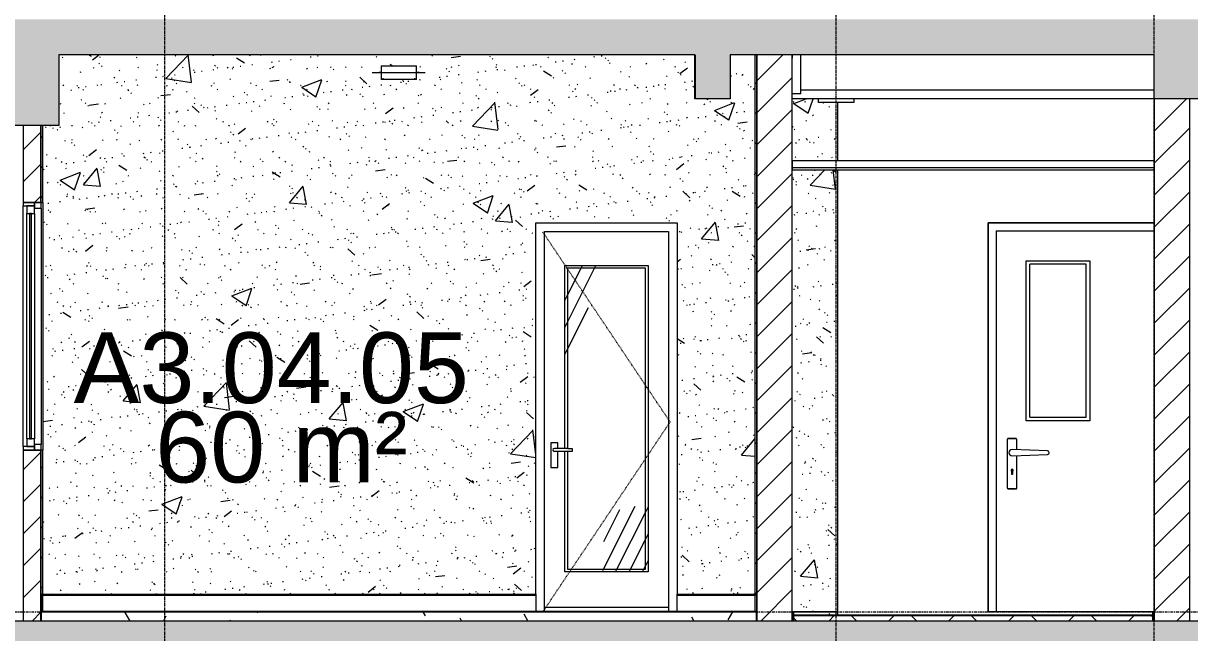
# Model space of a CAD drawing. Header units: millimetres. Extents: x 25061 to 259291, y -8723 to 35400.
# Drawn here: x 158410 to 165010, y 12282 to 15728 of the extents above; entities that cross this region are included whole.
import ezdxf

# ---------------------------------------------------------------- set-up
doc = ezdxf.new("R2010")
doc.units = ezdxf.units.MM
for name, pattern in [('Centre', [31.75, 6.35, -4.7625, 15.875, -4.7625]), ('Dash', [6.35, 3.175, -3.175]), ('Grid Line', [22.225, 12.7, -3.175, 3.175, -3.175])]:
    doc.linetypes.add(name, pattern=pattern)
for name, color, linetype, lineweight in [('0-2', 50, 'Continuous', 5), ('A-AREA-IDEN', 2, 'Continuous', 9), ('A-CLNG', 13, 'Continuous', 9), ('A-CLNG-3', 13, 'Continuous', 18), ('A-DETL-GENF-2', 7, 'Continuous', 9), ('A-DETL-GENF-HDLN-1', 7, 'Dash', 9), ('A-DETL-GENF-HDLN-2', 1, 'Continuous', 9), ('A-DETL-THIN', 151, 'Continuous', 9), ('A-DOOR', 31, 'Continuous', 9), ('A-DOOR-1', 7, 'Continuous', 9), ('A-DOOR-FRAM', 31, 'Continuous', 9), ('A-FLOR-1', 10, 'Continuous', 25), ('A-FLOR-2', 7, 'Continuous', 9), ('A-FLOR-3', 192, 'Continuous', 25), ('A-FLOR-HRAL-1', 253, 'Continuous', 9), ('A-FLOR-LEVL-2', 51, 'Centre', 9), ('A-FLOR-PATT-3', 8, 'Continuous', 9), ('A-FLOR-PATT-4', 67, 'Continuous', 9), ('A-GLAZ', 151, 'Continuous', 9), ('A-GLAZ-3', 7, 'Continuous', 9), ('A-WALL', 113, 'Continuous', 9), ('A-WALL-1', 113, 'Continuous', 18), ('A-WALL-2', 250, 'Continuous', 18), ('A-WALL-3', 7, 'Continuous', 9), ('A-WALL-PATT-1', 7, 'Continuous', 9), ('A-WALL-PATT-2', 9, 'Continuous', 9), ('A-WALL-PATT-4', 111, 'Continuous', 9), ('E-LITE-EQPM', 33, 'Continuous', 9), ('E-LITE-EQPM-1', 7, 'Continuous', 9), ('I-WALL', 2, 'Continuous', 9), ('I-WALL-1', 250, 'Continuous', 18), ('I-WALL-2', 7, 'Continuous', 9), ('I-WALL-3', 2, 'Continuous', 18), ('S-BEAM-1', 12, 'Continuous', 5), ('S-BEAM-2', 10, 'Continuous', 25), ('S-BEAM-3', 7, 'Continuous', 9), ('S-GRID-1', 1, 'Grid Line', 9)]:
    doc.layers.add(name, color=color, linetype=linetype, lineweight=lineweight)
doc.styles.add('Arial', font='arial.ttf', dxfattribs={"height": 400})
pattern_1 = [(45, (-80880.3, 14125), (-84.8528, 84.8528), [])]
pattern_2 = [(63.435, (-80677.1, 14226.6), (-817.87, 2453.59), [1016, -609.6, 1016, -609.6, -1292.49]), (63.435, (-80677.1, 14226.6), (-817.87, 2453.59), [-3251.2, 406.4, -886.09]), (63.435, (-80727.9, 14277.4), (-817.87, 2453.59), [812.8, -1016, 609.6, -609.6, -1495.69]), (63.435, (-80727.9, 14277.4), (-817.87, 2453.59), [-3048, 711.2, -784.49]), (63.435, (-80727.9, 14429.8), (-817.87, 2453.59), [609.6, -1219.2, 406.4, -609.6, -1698.89]), (63.435, (-80727.9, 14429.8), (-817.87, 2453.59), [-2844.8, 914.4, -784.49]), (63.435, (-80575.5, 14277.4), (-817.87, 2453.59), [609.6, -1219.2, 508, -2206.89]), (63.435, (-80423.1, 14429.8), (-817.87, 2453.59), [304.8, -1524, 203.2, -2511.69]), (63.435, (-80677.1, 14683.8), (-817.87, 2453.59), [203.2, -1524, 203.2, -812.8, -1800.49]), (63.435, (-80677.1, 14683.8), (-817.87, 2453.59), [-2743.2, 508, -1292.49]), (63.435, (-79762.7, 14531.4), (-817.87, 2453.59), [1016, -1524, 1219.2, -804.81]), (63.435, (-79762.7, 14379), (-817.87, 2453.59), [1422.4, -1016, 1524, -601.61]), (63.435, (-79661.1, 14429.8), (-817.87, 2453.59), [1625.6, -812.8, 1219.2, -886.09]), (63.435, (-79508.7, 14582.2), (-817.87, 2453.59), [1016, -1422.4, 812.8, -1292.49]), (63.435, (-79661.1, 14887), (-817.87, 2453.59), [508, -2032, 609.6, -1394.09]), (63.435, (-79356.3, 14734.6), (-817.87, 2453.59), [406.4, -2032, 406.4, -1698.89])]
pattern_3 = [(50, (200382.5, 14125), (1165.978, -102.01), [121.92, -1341.12]), (355, (200382.5, 14125), (-225.554, 1222.763), [97.536, -1072.896]), (100.451, (200479.6, 14116.5), (940.433, 1120.746), [103.616, -1139.776]), (46.184, (200382.5, 14450.1), (1734.906, -269.074), [182.88, -2011.68]), (96.636, (200527, 14427.7), (1519.38, 1583.536), [155.424, -1709.665]), (351.184, (200382.5, 14450.1), (1519.39, 1583.52), [146.304, -1609.344]), (21, (200545, 14368.8), (970.332, -654.498), [121.92, -1341.12]), (326, (200545, 14368.8), (395.533, 1178.804), [97.536, -1072.896]), (71.451, (200625.9, 14314.3), (1365.87, 524.296), [103.616, -1139.776]), (37.5, (200382.47, 14125), (19.767, 541.1527), [53.645, -1006.246, 53.645, -1035.507, -1076.96]), (37.5, (200382.47, 14125), (19.767, 541.1527), [-2149.043, 53.645, -1023.315]), (7.5, (200382.5, 14125), (427.646, 641.156), [53.645, -567.334, 53.645, -981.862, -410.464]), (7.5, (200382.5, 14125), (427.646, 641.156), [-1656.486, 53.645, -356.819]), (327.5, (200019.96, 14125), (867.782, -36.665), [53.645, -352.755, 53.645, -1214.323, -1682.496]), (327.5, (200019.96, 14125), (867.782, -36.665), [-1674.368, 53.645, -1628.85]), (317.5, (199857.4, 14125), (948.028, 162.731), [53.645, -474.675, 53.645, -788.416, -1194.816]), (317.5, (199857.4, 14125), (948.028, 162.731), [-1370.38, 53.645, -1141.17])]
pattern_4 = [(37.5, (200382.47, 14125), (-5.1206, 156.61216), [5.364, -118.181, 5.364, -132.812, -132.08]), (37.5, (200382.47, 14125), (-5.1206, 156.61216), [-261.722, 5.364, -126.716]), (7.5, (200382.47, 14125), (143.847, 229.3842), [5.364, -61.285, 5.364, -105.989, -42.672]), (7.5, (200382.47, 14125), (143.847, 229.3842), [-178.003, 5.364, -37.308]), (327.5, (200282.5, 14125), (253.1176, 0.4601), [5.364, -35.276, 5.364, -140.94, -191.008]), (327.5, (200282.5, 14125), (253.1176, 0.4601), [-186.944, 5.364, -185.644]), (317.5, (200282.5, 14125), (244.3381, 71.3376), [5.364, -14.956, 5.364, -90.546, -109.728]), (317.5, (200282.5, 14125), (244.3381, 71.3376), [-116.23, 5.364, -104.364])]
pattern_5 = [(45, (200382.47, 14125), (-84.8528, 84.8528), [])]
pattern_6 = [(45, (200382.47, 14125), (-90.50967, 90.50967), [])]

# ---------------------------------------------------------------- blocks, each defined once
blk = doc.blocks.new('NCV_TKTC_KET CAU_rvt-2-TKCS_MẶT CẮT 2')
at = {"layer": 'S-BEAM-1'}
blk.add_hatch(color=256, dxfattribs=at).paths.add_polyline_path([(-119052.6, 15300), (-119052.5, 15300), (-119052.6, 15419.6)])
at = {"layer": 'A-FLOR-2'}
blk.add_line((-118502.4, 15550), (-118502.4, 15530), dxfattribs=at)
at = {"layer": 'S-BEAM-2'}
blk.add_line((-119052.6, 15550), (-119052.6, 15300), dxfattribs=at)
at = {"layer": 'S-BEAM-3'}
for p, q in [((-118452.4, 15330), (-118452.4, 15550)), ((-118452.4, 15330), (-118502.6, 15330)), ((-116452.6, 15350), (-118452.4, 15350)), ((-116452.6, 15300), (-118502.6, 15300)), ((-118352.6, 15280), (-118352.6, 15300)), ((-118152.6, 15280), (-118352.6, 15280)), ((-118152.6, 15300), (-118152.6, 15280))]:
    blk.add_line(p, q, dxfattribs=at)
blk = doc.blocks.new('Railing - Railing-968419-TKCS_MẶT CẮT 2')
at = {"layer": 'A-FLOR-HRAL-1'}
for p, q in [((-122742.564287, 12495), (-119952.564287, 12495)), ((-119952.564287, 12495), (-119952.564287, 12400))]:
    blk.add_line(p, q, dxfattribs=at)
blk = doc.blocks.new('Railing - Railing-968420-TKCS_MẶT CẮT 2')
at = {"layer": 'A-FLOR-HRAL-1'}
for p, q in [((-122742.564287, 12495), (-122752.564287, 12495)), ((-122752.564287, 12495), (-122752.564287, 12400)), ((-122742.564287, 12400), (-122742.564287, 12495)), ((-119152.564287, 12400), (-119152.564287, 12495)), ((-119152.564287, 12495), (-118712.564287, 12495)), ((-118702.564287, 12495), (-118712.564287, 12495)), ((-118712.564287, 12495), (-118712.564287, 12400)), ((-118702.564287, 12400), (-118702.564287, 12495)), ((-122752.564287, 12400), (-122742.564287, 12400)), ((-118712.564287, 12400), (-118702.564287, 12400))]:
    blk.add_line(p, q, dxfattribs=at)
blk = doc.blocks.new('DOOR_CW_01 CANH MO-PANEL KINH - DIG_02-800x2200-CỬA NHÔM KÍNH-V257-TKCS_MẶT CẮT 2')
at = {"layer": 'A-DETL-GENF-HDLN-2'}
h = blk.add_hatch(dxfattribs=at)
h.set_pattern_fill('FP_51', color=256, style=0, pattern_type=2)
h.set_pattern_definition(pattern_2)
h.paths.add_polyline_path([(-119772.6, 12626), (-119317.6, 12626), (-119317.6, 14358), (-119787.6, 14358), (-119787.6, 13324.5), (-119772.6, 13324.5), (-119772.6, 14343), (-119332.6, 14343), (-119332.6, 12641), (-119772.6, 12641), (-119772.6, 13307.5), (-119787.6, 13307.5), (-119787.6, 12626)])
h = blk.add_hatch(dxfattribs=at)
h.set_pattern_fill('FP_51', color=256, style=0, pattern_type=2)
h.set_pattern_definition(pattern_2)
h.paths.add_polyline_path([(-119648, 12641), (-119332.6, 12641), (-119332.6, 14343), (-119772.6, 14343), (-119772.6, 13324.5), (-119746.8, 13324.5), (-119746.8, 13307.5), (-119772.6, 13307.5), (-119772.6, 12641)])
at = {"layer": 'A-DETL-GENF-HDLN-1'}
for p, q in [((-119192.6, 13473.5), (-119912.6, 14547)), ((-119912.6, 12400), (-119192.6, 13473.5))]:
    blk.add_line(p, q, dxfattribs=at)
at = {"layer": 'A-DOOR-1'}
for p, q in [((-119902.6, 12400), (-119902.6, 14550)), ((-119902.6, 14550), (-119202.6, 14550)), ((-119202.6, 14550), (-119202.6, 12400)), ((-119787.6, 13324.5), (-119787.6, 14358)), ((-119787.6, 14358), (-119317.6, 14358)), ((-119332.6, 14343), (-119772.6, 14343)), ((-119772.6, 14343), (-119772.6, 13324.5)), ((-119332.6, 12641), (-119332.6, 14343)), ((-119317.6, 14358), (-119317.6, 12626)), ((-119827.8, 13356), (-119867.3, 13356)), ((-119867.3, 13356), (-119867.3, 13216)), ((-119827.8, 13324.5), (-119827.8, 13356)), ((-119772.6, 13324.5), (-119847.6, 13324.5)), ((-119772.6, 13307.5), (-119847.6, 13307.5)), ((-119827.8, 13216), (-119827.8, 13307.5)), ((-119787.6, 12626), (-119787.6, 13307.5)), ((-119772.6, 13324.5), (-119746.8, 13324.5)), ((-119772.6, 13307.5), (-119772.6, 12641)), ((-119746.8, 13307.5), (-119772.6, 13307.5)), ((-119746.8, 13324.5), (-119746.8, 13307.5)), ((-119867.3, 13216), (-119827.8, 13216)), ((-119317.6, 12626), (-119787.6, 12626)), ((-119772.6, 12641), (-119332.6, 12641)), ((-119952.6, 12500), (-119952.6, 12495)), ((-119152.6, 12495), (-119152.6, 12500)), ((-119902.6, 12426), (-119202.6, 12426))]:
    blk.add_line(p, q, dxfattribs=at)
for start, end in [(90, 180), (180, 270)]:
    blk.add_arc((-119847.6, 13316), 8.5, start, end, dxfattribs=at)
blk = doc.blocks.new('M_Fixed - 900 x 1400-V258-TKCS_MẶT CẮT 2')
at = {"layer": 'A-GLAZ'}
blk.add_hatch(color=256, dxfattribs=at).paths.add_polyline_path([(-122817.564287, 13378), (-122805.564287, 13378), (-122805.564287, 14652), (-122817.564287, 14652), (-122817.564287, 14185.768876)])
at = {"layer": 'A-GLAZ-3'}
for p, q in [((-122852.564287, 14715), (-122852.564287, 14696)), ((-122789.564287, 14715), (-122852.564287, 14715)), ((-122852.564287, 14696), (-122789.564287, 14696)), ((-122852.564287, 13334), (-122852.564287, 14696)), ((-122833.564287, 14696), (-122833.564287, 14652)), ((-122789.564287, 14696), (-122833.564287, 14696)), ((-122789.564287, 14696), (-122789.564287, 14715)), ((-122789.564287, 14715), (-122789.564287, 14683)), ((-122752.564287, 14715), (-122789.564287, 14715)), ((-122789.564287, 14652), (-122789.564287, 14696)), ((-122789.564287, 14683), (-122752.564287, 14683)), ((-122752.564287, 14683), (-122752.564287, 14715)), ((-122752.564287, 14683), (-122752.564287, 13347)), ((-122833.564287, 14652), (-122789.564287, 14652)), ((-122833.564287, 13378), (-122833.564287, 14652)), ((-122817.564287, 14652), (-122817.564287, 13378)), ((-122805.564287, 14652), (-122817.564287, 14652)), ((-122805.564287, 13378), (-122805.564287, 14652)), ((-122789.564287, 14652), (-122789.564287, 13378)), ((-122852.564287, 13334), (-122852.564287, 13315)), ((-122789.564287, 13334), (-122852.564287, 13334)), ((-122833.564287, 13378), (-122833.564287, 13334)), ((-122789.564287, 13378), (-122833.564287, 13378)), ((-122833.564287, 13334), (-122789.564287, 13334)), ((-122817.564287, 13378), (-122805.564287, 13378)), ((-122789.564287, 13334), (-122789.564287, 13378)), ((-122789.564287, 13347), (-122789.564287, 13315)), ((-122752.564287, 13347), (-122789.564287, 13347)), ((-122789.564287, 13315), (-122789.564287, 13334)), ((-122752.564287, 13315), (-122752.564287, 13347)), ((-122852.564287, 13315), (-122789.564287, 13315)), ((-122789.564287, 13315), (-122752.564287, 13315))]:
    blk.add_line(p, q, dxfattribs=at)
blk = doc.blocks.new('LIC_08-ĐÈN LED TRÒN GẮN NỔI - LIC_08 - ĐÈN LED TRÒN GẮN NỔI_ P_18W_ ÁNH SÁNG TRẮNG 6000K-511864-TKCS_MẶT CẮT 2')
at = {"layer": 'E-LITE-EQPM-1'}
for p, q in [((-47003, 8650), (-46953, 8650)), ((-46955.9, 8650), (-46964.6, 8650)), ((-46964.6, 8650), (-46738, 8650)), ((-46953, 8687), (-46953, 8610)), ((-46953, 8687), (-46853, 8687)), ((-46853, 8687), (-46753, 8687)), ((-46753, 8610), (-46753, 8687)), ((-46753, 8650), (-46703, 8650)), ((-46738, 8650), (-46751.2, 8650)), ((-46853, 8610), (-46953, 8610)), ((-46943, 8618), (-46943, 8615)), ((-46753, 8610), (-46853, 8610)), ((-46763, 8615), (-46763, 8618))]:
    blk.add_line(p, q, dxfattribs=at)
blk = doc.blocks.new('NCV_TKTC_TANG 3 - 4_rvt-3-TKCS_MẶT CẮT 2')
at = {"layer": 'A-FLOR-PATT-4'}
h = blk.add_hatch(dxfattribs=at)
h.set_pattern_fill('FP_36', color=256, style=0, pattern_type=2)
h.set_pattern_definition([(0, (-80880.3, 14125), (650.24, 162.56), [53.645, -434.035, 53.645, -3034.995]), (0, (-80880.3, 14125), (650.24, 162.56), [-541.325, -434.035, 53.645, -921.715, -1625.6]), (0, (-80880.3, 14125), (650.24, 162.56), [-1950.72, 53.645, -434.035, 53.645, -1084.275]), (0, (-80880.3, 14125), (650.24, 162.56), [-2492.045, -271.475, 53.645, -759.155]), (120, (-80636.46, 14206.28), (-465.9011, 481.84436), [53.645, -434.035, 53.645, -3034.995]), (120, (-80636.46, 14206.28), (-465.9011, 481.84436), [-541.325, -434.035, 53.645, -921.715, -1625.6]), (120, (-80636.46, 14206.28), (-465.9011, 481.84436), [-1950.72, 53.645, -434.035, 53.645, -1084.275]), (120, (-80636.46, 14206.28), (-465.9011, 481.84436), [-2492.045, -271.475, 53.645, -759.155]), (240, (-80555.18, 14531.4), (-184.3389, -644.40436), [53.645, -434.035, 53.645, -3034.995]), (240, (-80555.18, 14531.4), (-184.3389, -644.40436), [-541.325, -434.035, 53.645, -921.715, -1625.6]), (240, (-80555.18, 14531.4), (-184.3389, -644.40436), [-1950.72, 53.645, -434.035, 53.645, -1084.275]), (240, (-80555.18, 14531.4), (-184.3389, -644.40436), [-2492.045, -271.475, 53.645, -759.155])])
h.paths.add_polyline_path([(-122033.6, 12350), (-118702.6, 12350), (-118702.6, 12400), (-122752.6, 12400), (-122752.6, 12350)])
at = {"layer": 'A-WALL-PATT-1'}
h = blk.add_hatch(dxfattribs=at)
h.set_pattern_fill('FP_39', color=256, style=0, pattern_type=2)
h.set_pattern_definition(pattern_1)
h.paths.add_polyline_path([(-118702.6, 12500), (-118702.6, 15550), (-118712.6, 15550), (-118712.6, 12500)])
h = blk.add_hatch(dxfattribs=at)
h.set_pattern_fill('FP_39', color=256, style=0, pattern_type=2)
h.set_pattern_definition(pattern_1)
h.paths.add_polyline_path([(-122742.6, 12500), (-122742.6, 13315), (-122752.6, 13315), (-122752.6, 12500)])
h.paths.add_polyline_path([(-122752.6, 14715), (-122742.6, 14715), (-122742.6, 15150), (-122752.6, 15150)])
at = {"layer": 'A-WALL-PATT-2'}
h = blk.add_hatch(dxfattribs=at)
h.set_pattern_fill('FP_37', color=256, style=0, pattern_type=2)
h.set_pattern_definition([(50, (-80880.3, 14125), (1165.978, -102.01), [121.92, -1341.12]), (355, (-80880.3, 14125), (-225.554, 1222.763), [97.536, -1072.896]), (100.451, (-80783.1, 14116.5), (940.433, 1120.746), [103.616, -1139.776]), (46.184, (-80880.3, 14450.1), (1734.906, -269.074), [182.88, -2011.68]), (96.636, (-80735.7, 14427.7), (1519.38, 1583.536), [155.424, -1709.665]), (351.184, (-80880.3, 14450.1), (1519.39, 1583.52), [146.304, -1609.344]), (21, (-80717.7, 14368.8), (970.332, -654.498), [121.92, -1341.12]), (326, (-80717.7, 14368.8), (395.533, 1178.804), [97.536, -1072.896]), (71.451, (-80636.9, 14314.3), (1365.87, 524.296), [103.616, -1139.776]), (37.5, (-80880.3, 14125), (19.767, 541.1527), [53.645, -1006.246, 53.645, -1035.507, -1076.96]), (37.5, (-80880.3, 14125), (19.767, 541.1527), [-2149.043, 53.645, -1023.315]), (7.5, (-80880.3, 14125), (427.646, 641.156), [53.645, -567.334, 53.645, -981.862, -410.464]), (7.5, (-80880.3, 14125), (427.646, 641.156), [-1656.486, 53.645, -356.819]), (327.5, (-81242.8, 14125), (867.782, -36.665), [53.645, -352.755, 53.645, -1214.323, -1682.496]), (327.5, (-81242.8, 14125), (867.782, -36.665), [-1674.368, 53.645, -1628.85]), (317.5, (-81405.4, 14125), (948.028, 162.731), [53.645, -474.675, 53.645, -788.416, -1194.816]), (317.5, (-81405.4, 14125), (948.028, 162.731), [-1370.38, 53.645, -1141.17])])
h.paths.add_polyline_path([(-122742.6, 12500), (-119952.6, 12500), (-119952.6, 14600), (-119152.6, 14600), (-119152.6, 12500), (-118712.6, 12500), (-118712.6, 15550), (-118852.6, 15550), (-118852.8, 15300), (-119052.6, 15300), (-119052.6, 15550), (-122652.5, 15548.4), (-122652.5, 15150), (-122742.6, 15150), (-122742.6, 12952)])
h.paths.add_polyline_path([(-120753.8, 15410), (-120827.9, 15410), (-120827.9, 15487), (-120627.9, 15487), (-120627.9, 15410), (-120751.2, 15410)])
h = blk.add_hatch(dxfattribs=at)
h.set_pattern_fill('FP_38', color=256, style=0, pattern_type=2)
h.set_pattern_definition([(37.5, (-80880.3, 14125), (-5.1206, 156.61216), [5.364, -118.181, 5.364, -132.812, -132.08]), (37.5, (-80880.3, 14125), (-5.1206, 156.61216), [-261.722, 5.364, -126.716]), (7.5, (-80880.3, 14125), (143.847, 229.3842), [5.364, -61.285, 5.364, -105.989, -42.672]), (7.5, (-80880.3, 14125), (143.847, 229.3842), [-178.003, 5.364, -37.308]), (327.5, (-80980.28, 14125), (253.11758, 0.46008), [5.364, -35.276, 5.364, -140.94, -191.008]), (327.5, (-80980.28, 14125), (253.11758, 0.46008), [-186.944, 5.364, -185.644]), (317.5, (-80980.28, 14125), (244.3381, 71.3376), [5.364, -14.956, 5.364, -90.546, -109.728]), (317.5, (-80980.28, 14125), (244.3381, 71.3376), [-116.23, 5.364, -104.364])])
h.paths.add_polyline_path([(-122742.6, 12500), (-119952.6, 12500), (-119952.6, 14600), (-119152.6, 14600), (-119152.6, 12500), (-118712.6, 12500), (-118712.6, 15550), (-118852.6, 15550), (-118852.8, 15300), (-119052.6, 15300), (-119052.6, 15550), (-122652.5, 15548.4), (-122652.5, 15150), (-122742.6, 15150), (-122742.6, 12952)])
h.paths.add_polyline_path([(-120753.8, 15410), (-120827.9, 15410), (-120827.9, 15487), (-120627.9, 15487), (-120627.9, 15410), (-120751.2, 15410)])
h = blk.add_hatch(dxfattribs=at)
h.set_pattern_fill('FP_34', color=256, style=0, pattern_type=2)
h.set_pattern_definition([(45, (-80880.3, 14125), (-90.50967, 90.50967), [])])
h.paths.add_polyline_path([(-122852.6, 12350), (-122752.6, 12350), (-122752.6, 13315), (-122852.6, 13315), (-122852.6, 12450)])
h.paths.add_polyline_path([(-122752.6, 14715), (-122752.6, 15150), (-122852.6, 15150), (-122852.6, 14715), (-122828.8, 14715)])
at = {"layer": 'A-FLOR-1'}
for p, q in [((-118702.6, 12400), (-122752.6, 12400)), ((-122752.6, 12400), (-122752.6, 12350)), ((-118702.6, 12350), (-118702.6, 12400))]:
    blk.add_line(p, q, dxfattribs=at)
at = {"layer": 'A-WALL-2'}
for p, q in [((-122852.6, 14715), (-122752.6, 14715)), ((-122752.6, 13315), (-122852.6, 13315)), ((-122752.6, 12350), (-122752.6, 12500)), ((-122852.6, 12450), (-122852.6, 12350))]:
    blk.add_line(p, q, dxfattribs=at)
at = {"layer": 'A-WALL-3'}
for p, q in [((-122852.6, 15150), (-122852.6, 14715)), ((-122752.6, 15150), (-122752.6, 14715)), ((-122752.6, 14715), (-122752.6, 15150)), ((-122852.6, 13315), (-122852.6, 12450)), ((-122752.6, 13315), (-122752.6, 12500)), ((-122752.6, 12500), (-122752.6, 13315))]:
    blk.add_line(p, q, dxfattribs=at)
at = {"layer": 'I-WALL-1'}
for p, q in [((-118712.6, 15550), (-118712.6, 12500)), ((-118702.6, 12500), (-118702.6, 15550)), ((-122742.6, 14715), (-122742.6, 15150)), ((-122752.6, 14715), (-122742.6, 14715)), ((-122742.6, 13315), (-122752.6, 13315)), ((-122742.6, 12500), (-122742.6, 13315)), ((-122752.6, 12500), (-122742.6, 12500)), ((-118712.6, 12500), (-118702.6, 12500))]:
    blk.add_line(p, q, dxfattribs=at)
at = {"layer": 'I-WALL-2'}
for p, q in [((-122742.6, 14715), (-122742.6, 13315)), ((-119952.6, 12500), (-119952.6, 14600)), ((-119952.6, 14600), (-119152.6, 14600)), ((-119152.6, 14600), (-119152.6, 12500)), ((-122742.6, 12500), (-119952.6, 12500)), ((-119152.6, 12500), (-118712.6, 12500))]:
    blk.add_line(p, q, dxfattribs=at)
at = {"layer": ''}
for name in ['Railing - Railing-968420-TKCS_MẶT CẮT 2', 'Railing - Railing-968419-TKCS_MẶT CẮT 2']:
    blk.add_blockref(name, (0, 0), dxfattribs=at)
at = {"layer": 'A-DOOR'}
blk.add_blockref('DOOR_CW_01 CANH MO-PANEL KINH - DIG_02-800x2200-CỬA NHÔM KÍNH-V257-TKCS_MẶT CẮT 2', (0, 0), dxfattribs=at)
at = {"layer": 'A-GLAZ'}
blk.add_blockref('M_Fixed - 900 x 1400-V258-TKCS_MẶT CẮT 2', (0, 0), dxfattribs=at)
at = {"layer": 'E-LITE-EQPM'}
blk.add_blockref('LIC_08-ĐÈN LED TRÒN GẮN NỔI - LIC_08 - ĐÈN LED TRÒN GẮN NỔI_ P_18W_ ÁNH SÁNG TRẮNG 6000K-511864-TKCS_MẶT CẮT 2', (-73874.9, 6800), dxfattribs=at)
blk = doc.blocks.new('FD_04 - FD_04-900x2200mm-V375-TKCS_MẶT CẮT 2')
at = {"layer": 'A-DOOR'}
for p, q in [((-117177.6, 14385), (-116817.6, 14385)), ((-117177.6, 13480), (-117177.6, 14385)), ((-116837.6, 14365), (-117157.6, 14365)), ((-117157.6, 13500), (-117157.6, 14365)), ((-116837.6, 13500), (-116837.6, 14365)), ((-116817.6, 14385), (-116817.6, 13480)), ((-116817.6, 13480), (-117177.6, 13480)), ((-117157.6, 13500), (-116837.6, 13500)), ((-117285.1, 13372.5), (-117285.1, 13102.5)), ((-117237.6, 13380), (-117277.6, 13380)), ((-117277.6, 13380), (-117237.6, 13380)), ((-117230.1, 13316.5), (-117230.1, 13372.5)), ((-117057.2, 13310), (-117257.6, 13317.5)), ((-117257.6, 13282.5), (-117057.2, 13290)), ((-117230.1, 13102.5), (-117230.1, 13283.5)), ((-117258.3, 13197), (-117258.3, 13203)), ((-117256.9, 13203), (-117256.9, 13197)), ((-117261.1, 13195.1), (-117261.1, 13181.2)), ((-117254.1, 13181.2), (-117254.1, 13195.1)), ((-117277.6, 13095), (-117237.6, 13095)), ((-117237.6, 13095), (-117277.6, 13095))]:
    blk.add_line(p, q, dxfattribs=at)
at = {"layer": 'A-DOOR', "flags": 128}
for points in [[(-117277.6, 13380), (-117277.9, 13380), (-117278.2, 13380), (-117278.5, 13379.9), (-117278.8, 13379.9), (-117279.1, 13379.9), (-117279.3, 13379.8), (-117279.6, 13379.7), (-117279.9, 13379.6), (-117280.2, 13379.5), (-117280.5, 13379.4), (-117280.8, 13379.3), (-117281, 13379.2), (-117281.3, 13379), (-117281.5, 13378.9), (-117281.8, 13378.7), (-117282, 13378.5), (-117282.3, 13378.3), (-117282.5, 13378.1), (-117282.7, 13377.9), (-117282.9, 13377.7), (-117283.1, 13377.5), (-117283.3, 13377.3), (-117283.5, 13377), (-117283.7, 13376.8), (-117283.9, 13376.6), (-117284, 13376.3), (-117284.2, 13376), (-117284.3, 13375.8), (-117284.4, 13375.5), (-117284.6, 13375.2), (-117284.7, 13374.9), (-117284.7, 13374.7), (-117284.8, 13374.4), (-117284.9, 13374.1), (-117285, 13373.8), (-117285, 13373.5), (-117285, 13373.2), (-117285.1, 13372.9), (-117285.1, 13372.6), (-117285.1, 13372.5)], [(-117230.1, 13372.5), (-117230.1, 13372.8), (-117230.1, 13373.1), (-117230.1, 13373.4), (-117230.2, 13373.7), (-117230.2, 13374), (-117230.3, 13374.3), (-117230.4, 13374.6), (-117230.4, 13374.9), (-117230.5, 13375.1), (-117230.7, 13375.4), (-117230.8, 13375.7), (-117230.9, 13376), (-117231.1, 13376.2), (-117231.2, 13376.5), (-117231.4, 13376.7), (-117231.5, 13377), (-117231.7, 13377.2), (-117231.9, 13377.4), (-117232.1, 13377.7), (-117232.3, 13377.9), (-117232.6, 13378.1), (-117232.8, 13378.3), (-117233, 13378.5), (-117233.3, 13378.6), (-117233.5, 13378.8), (-117233.8, 13379), (-117234, 13379.1), (-117234.3, 13379.3), (-117234.6, 13379.4), (-117234.8, 13379.5), (-117235.1, 13379.6), (-117235.4, 13379.7), (-117235.7, 13379.8), (-117236, 13379.8), (-117236.3, 13379.9), (-117236.6, 13379.9), (-117236.9, 13380), (-117237.2, 13380), (-117237.5, 13380), (-117237.6, 13380)], [(-117285.1, 13102.5), (-117285.1, 13102.2), (-117285, 13101.9), (-117285, 13101.6), (-117285, 13101.3), (-117284.9, 13101), (-117284.8, 13100.7), (-117284.8, 13100.4), (-117284.7, 13100.1), (-117284.6, 13099.9), (-117284.5, 13099.6), (-117284.3, 13099.3), (-117284.2, 13099), (-117284.1, 13098.8), (-117283.9, 13098.5), (-117283.8, 13098.3), (-117283.6, 13098), (-117283.4, 13097.8), (-117283.2, 13097.6), (-117283, 13097.3), (-117282.8, 13097.1), (-117282.6, 13096.9), (-117282.3, 13096.7), (-117282.1, 13096.5), (-117281.9, 13096.4), (-117281.6, 13096.2), (-117281.4, 13096), (-117281.1, 13095.9), (-117280.8, 13095.7), (-117280.6, 13095.6), (-117280.3, 13095.5), (-117280, 13095.4), (-117279.7, 13095.3), (-117279.4, 13095.2), (-117279.1, 13095.2), (-117278.8, 13095.1), (-117278.5, 13095.1), (-117278.2, 13095), (-117277.9, 13095), (-117277.6, 13095), (-117277.6, 13095)], [(-117237.6, 13095), (-117237.3, 13095), (-117237, 13095), (-117236.7, 13095.1), (-117236.4, 13095.1), (-117236.1, 13095.1), (-117235.8, 13095.2), (-117235.5, 13095.3), (-117235.2, 13095.4), (-117234.9, 13095.5), (-117234.7, 13095.6), (-117234.4, 13095.7), (-117234.1, 13095.8), (-117233.8, 13096), (-117233.6, 13096.1), (-117233.3, 13096.3), (-117233.1, 13096.5), (-117232.9, 13096.7), (-117232.6, 13096.9), (-117232.4, 13097.1), (-117232.2, 13097.3), (-117232, 13097.5), (-117231.8, 13097.7), (-117231.6, 13098), (-117231.4, 13098.2), (-117231.3, 13098.5), (-117231.1, 13098.7), (-117231, 13099), (-117230.8, 13099.2), (-117230.7, 13099.5), (-117230.6, 13099.8), (-117230.5, 13100.1), (-117230.4, 13100.4), (-117230.3, 13100.7), (-117230.2, 13100.9), (-117230.2, 13101.2), (-117230.1, 13101.5), (-117230.1, 13101.8), (-117230.1, 13102.1), (-117230.1, 13102.4), (-117230.1, 13102.5)]]:
    blk.add_lwpolyline(points, dxfattribs=at)
at = {"layer": 'A-DOOR'}
for centre, radius, start, end in [((-117277.6, 13372.5), 7.5, 150, 180), ((-117277.6, 13372.5), 7.5, 90, 120), ((-117237.6, 13372.5), 7.5, 60, 90), ((-117237.6, 13372.5), 7.5, 0, 30), ((-117257.6, 13300), 17.5, 90, 180), ((-117257.6, 13300), 17.5, 180, 270), ((-117057.6, 13300), 10, 0, 87.85442), ((-117057.6, 13300), 10, 272.14558, 0), ((-117257.6, 13200), 6, 305.68533, 234.31467), ((-117257.6, 13203), 0.7, 0, 180), ((-117257.6, 13203), 0.7, 0, 180), ((-117257.6, 13181.2), 3.5, 180, 0), ((-117257.6, 13197), 0.7, 180, 0), ((-117257.6, 13197), 0.7, 180, 0), ((-117277.6, 13102.5), 7.5, 180, 210), ((-117277.6, 13102.5), 7.5, 240, 270), ((-117237.6, 13102.5), 7.52, 270, 300), ((-117237.6, 13102.5), 7.52, 330, 0)]:
    blk.add_arc(centre, radius, start, end, dxfattribs=at)
at = {"layer": 'A-DOOR-FRAM'}
for p, q in [((-117392.6, 14600), (-117392.6, 12400)), ((-116452.6, 14600), (-117392.6, 14600)), ((-117347.6, 14555), (-117347.6, 12400)), ((-117347.6, 14555), (-116452.6, 14555)), ((-117347.6, 12400), (-117392.6, 12400))]:
    blk.add_line(p, q, dxfattribs=at)

msp = doc.modelspace()

# ---------------------------------------------------------------- hatches: boundary and pattern name
at = {"layer": 'A-DETL-GENF-2'}
h = msp.add_hatch(color=256, dxfattribs=at)
h.paths.add_polyline_path([(154310.3, 15150), (154310.3, 15750), (154010.3, 15750), (154010.3, 15150)])
h.paths.add_polyline_path([(247310.3, 15150), (247610.2, 15150), (247610.2, 15750), (247310.3, 15750)])
h.paths.add_polyline_path([(228110.3, 15150), (228110.3, 15530), (232109.9, 15530), (232109.9, 15350), (232309.9, 15350), (232309.9, 15550), (236210.2, 15550), (236210.2, 15300), (236810.2, 15300), (236810.2, 15550), (239210.2, 15550), (239210.2, 15300), (239410.1, 15300), (239410.1, 15550), (243010.3, 15550), (243010.3, 15150), (243310.2, 15150), (243310.2, 15530), (244910.2, 15530), (244910.2, 15300), (245110.2, 15300), (245110.2, 15900), (244910.2, 15900), (244910.2, 15750), (227810.3, 15750), (227810.3, 15150)])
h.paths.add_polyline_path([(173810.3, 15150), (173810.3, 15900), (173610.3, 15900), (173610.3, 15750), (156710.2, 15750), (156710.2, 15900), (156510.2, 15900), (156510.2, 15300), (156710.2, 15300), (156710.2, 15530), (158310.3, 15530), (158310.3, 15150), (158610.3, 15150), (158610.3, 15550), (162210.3, 15550), (162210.3, 15300), (162410.2, 15300), (162410.2, 15550), (164810.2, 15550), (164810.2, 15300), (165410.3, 15300), (165410.3, 15550), (169310.6, 15550), (169310.6, 15350), (169510.6, 15350), (169510.6, 15530), (173510.3, 15530), (173510.3, 15150), (173543, 15150)])
h = msp.add_hatch(color=256, dxfattribs=at)
h.paths.add_polyline_path([(154310.3, 11750), (154310.3, 12350), (154010.3, 12350), (154010.3, 11750)])
h.paths.add_polyline_path([(247310.3, 11750), (247610.2, 11750), (247610.2, 12350), (247310.3, 12350)])
h.paths.add_polyline_path([(227810.3, 11750), (228110.3, 11750), (228110.3, 12130), (232109.9, 12130), (232109.9, 11950), (232309.9, 11950), (232309.9, 12150), (236210.2, 12150), (236210.2, 11900), (236810.2, 11900), (236810.2, 12150), (239210.2, 12150), (239210.2, 11900), (239410.1, 11900), (239410.1, 12150), (243010.3, 12150), (243010.3, 11750), (243310.2, 11750), (243310.2, 12130), (244910.2, 12130), (244910.2, 11900), (245110.2, 11900), (245110.2, 12500), (244910.2, 12500), (244910.2, 12350), (227810.3, 12350), (227810.3, 12335.1)])
h.paths.add_polyline_path([(173810.3, 11750), (173810.3, 12500), (173610.3, 12500), (173610.3, 12350), (156710.2, 12350), (156710.2, 12500), (156510.2, 12500), (156510.2, 11900), (156710.2, 11900), (156710.2, 12130), (158310.3, 12130), (158310.3, 11750), (158610.3, 11750), (158610.3, 12150), (162210.3, 12150), (162210.3, 11900), (162410.2, 11900), (162410.2, 12150), (164810.2, 12150), (164810.2, 11900), (165410.3, 11900), (165410.3, 12150), (169310.6, 12150), (169310.6, 11950), (169510.6, 11950), (169510.6, 12130), (173510.3, 12130), (173510.3, 11750), (173543, 11750)])
at = {"layer": 'A-FLOR-PATT-3'}
h = msp.add_hatch(dxfattribs=at)
h.set_pattern_fill('FP_40', color=256, style=0, pattern_type=2)
h.set_pattern_definition([(45, (200382.47, 14125), (-169.7056, 169.7056), []), (135, (200382.47, 14125), (-169.7056, -169.7056), [])])
h.paths.add_polyline_path([(238750.5, 12350), (238860.1, 12350), (238860.1, 12380), (236810.1, 12380), (236810.1, 12350), (237630.1, 12350)])
h.paths.add_polyline_path([(164000.4, 12350), (164810.2, 12350), (164810.2, 12380), (162760.3, 12380), (162760.3, 12350), (163580.3, 12350)])
at = {"layer": 'A-WALL-PATT-4'}
h = msp.add_hatch(dxfattribs=at)
h.set_pattern_fill('FP_37', color=256, style=0, pattern_type=2)
h.set_pattern_definition(pattern_3)
h.paths.add_polyline_path([(163020.2, 12400), (163020.2, 14900), (162760.2, 14900), (162760.3, 12400), (162770.3, 12400)])
h.paths.add_polyline_path([(162560.2, 12495), (162560.2, 12500), (162110.2, 12500), (162110.2, 12495), (162551.3, 12495)])
h.paths.add_polyline_path([(160594, 12495), (161120.2, 12495), (161120.2, 12500), (160570.2, 12500), (160570.2, 12495)])
h.paths.add_polyline_path([(162760.4, 14950), (163020.2, 14950), (163020.2, 15280), (162910.2, 15280), (162910.2, 15300), (162760.2, 15300), (162760.2, 14950)])
h.paths.add_polyline_path([(162770.3, 15780), (163020.2, 15780), (163020.2, 15800), (162760.2, 15800), (162760.4, 15780)])
h = msp.add_hatch(dxfattribs=at)
h.set_pattern_fill('FP_38', color=256, style=0, pattern_type=2)
h.set_pattern_definition(pattern_4)
h.paths.add_polyline_path([(163020.2, 12400), (163020.2, 14900), (162760.2, 14900), (162760.3, 12400), (162770.3, 12400)])
h.paths.add_polyline_path([(162560.2, 12495), (162560.2, 12500), (162110.2, 12500), (162110.2, 12495), (162551.3, 12495)])
h.paths.add_polyline_path([(160594, 12495), (161120.2, 12495), (161120.2, 12500), (160570.2, 12500), (160570.2, 12495)])
h.paths.add_polyline_path([(162760.4, 14950), (163020.2, 14950), (163020.2, 15280), (162910.2, 15280), (162910.2, 15300), (162760.2, 15300), (162760.2, 14950)])
h.paths.add_polyline_path([(162770.3, 15780), (163020.2, 15780), (163020.2, 15800), (162760.2, 15800), (162760.4, 15780)])
h = msp.add_hatch(dxfattribs=at)
h.set_pattern_fill('FP_34', color=256, style=0, pattern_type=2)
h.set_pattern_definition(pattern_6)
h.paths.add_polyline_path([(162760.2, 12350), (162760.2, 15550), (162560.2, 15550), (162560.2, 12350)])
h = msp.add_hatch(dxfattribs=at)
h.set_pattern_fill('FP_34', color=256, style=0, pattern_type=2)
h.set_pattern_definition(pattern_6)
h.paths.add_polyline_path([(164810.2, 12350), (165010.2, 12350), (165010.2, 15300), (164810.2, 15300), (164810.2, 12400)])
h = msp.add_hatch(dxfattribs=at)
h.set_pattern_fill('FP_37', color=256, style=0, pattern_type=2)
h.set_pattern_definition(pattern_3)
h.paths.add_polyline_path([(162770.3, 9000), (163020.2, 9000), (163020.2, 11500), (162770.3, 11500), (162770.3, 9100)])
h.paths.add_polyline_path([(160570.2, 9095), (161120.2, 9095), (161120.2, 9100), (160570.2, 9100)])
h.paths.add_polyline_path([(162551.3, 9095), (162560.2, 9095), (162560.2, 9100), (162110.2, 9100), (162110.2, 9095), (162550.2, 9095)])
h.paths.add_polyline_path([(162760.2, 11550), (162760.3, 11550), (162760.2, 11718.2)])
h.paths.add_polyline_path([(163020.2, 11550), (163020.2, 11880), (162910.2, 11880), (162910.2, 11900), (162770.3, 11900), (162770.3, 11550)])
h.paths.add_polyline_path([(163020.2, 12380), (163020.2, 12400), (162770.3, 12400), (162770.3, 12380), (163005, 12380)])
h = msp.add_hatch(dxfattribs=at)
h.set_pattern_fill('FP_38', color=256, style=0, pattern_type=2)
h.set_pattern_definition(pattern_4)
h.paths.add_polyline_path([(162770.3, 9000), (163020.2, 9000), (163020.2, 11500), (162770.3, 11500), (162770.3, 9100)])
h.paths.add_polyline_path([(160570.2, 9095), (161120.2, 9095), (161120.2, 9100), (160570.2, 9100)])
h.paths.add_polyline_path([(162551.3, 9095), (162560.2, 9095), (162560.2, 9100), (162110.2, 9100), (162110.2, 9095), (162550.2, 9095)])
h.paths.add_polyline_path([(162760.2, 11550), (162760.3, 11550), (162760.2, 11718.2)])
h.paths.add_polyline_path([(163020.2, 11550), (163020.2, 11880), (162910.2, 11880), (162910.2, 11900), (162770.3, 11900), (162770.3, 11550)])
h.paths.add_polyline_path([(163020.2, 12380), (163020.2, 12400), (162770.3, 12400), (162770.3, 12380), (163005, 12380)])
h = msp.add_hatch(dxfattribs=at)
h.set_pattern_fill('FP_39', color=256, style=0, pattern_type=2)
h.set_pattern_definition(pattern_5)
h.paths.add_polyline_path([(162770.3, 9000), (162770.3, 12150), (162760.3, 12150), (162760.3, 9000)])
h.paths.add_polyline_path([(162760.3, 12350), (162770.3, 12350), (162770.3, 12400), (162760.3, 12400)])
h = msp.add_hatch(dxfattribs=at)
h.set_pattern_fill('FP_39', color=256, style=0, pattern_type=2)
h.set_pattern_definition(pattern_5)
h.paths.add_polyline_path([(164810.1, 9000), (164810, 12150), (164800.1, 12150), (164800.1, 9000)])
h.paths.add_polyline_path([(164800.1, 12350), (164810.1, 12350), (164810.1, 12400), (164800.1, 12400)])

# ---------------------------------------------------------------- linework, layer by layer
at = {"layer": 'A-CLNG'}
msp.add_line((164810.4, 14910), (162760.4, 14910), dxfattribs=at)
at = {"layer": 'A-CLNG-3'}
for p, q in [((164810.4, 14950), (162760.4, 14950)), ((162760.4, 14950), (162760.4, 14900)), ((164810.4, 14900), (164810.4, 14950)), ((162760.4, 14900), (164810.4, 14900))]:
    msp.add_line(p, q, dxfattribs=at)
at = {"layer": 'A-DETL-THIN'}
for p, q in [((162210.3, 15550), (158610.3, 15550)), ((158610.3, 15550), (158610.3, 15150)), ((162210.3, 15300), (162210.3, 15550)), ((164810.2, 15550), (162410.2, 15550)), ((162410.2, 15550), (162410.2, 15300)), ((164810.2, 15300), (164810.2, 15550)), ((162410.2, 15300), (162210.3, 15300)), ((165410.3, 15300), (164810.2, 15300)), ((158610.3, 15150), (158310.3, 15150)), ((156710.2, 12350), (173610.3, 12350))]:
    msp.add_line(p, q, dxfattribs=at)
at = {"layer": 'A-FLOR-3'}
for p, q in [((164810.2, 12380), (162760.3, 12380)), ((162760.3, 12380), (162760.3, 12350)), ((164810.2, 12350), (164810.2, 12380))]:
    msp.add_line(p, q, dxfattribs=at)
at = {"layer": 'A-FLOR-LEVL-2'}
msp.add_line((147110.2, 12400), (255566.7, 12400), dxfattribs=at)
at = {"layer": 'A-WALL'}
for p, q in [((164810.2, 15300), (164810.2, 12400)), ((163870.2, 12400), (163870.2, 14600)), ((163870.2, 14600), (164810.2, 14600)), ((164800.1, 12400), (163870.2, 12400))]:
    msp.add_line(p, q, dxfattribs=at)
at = {"layer": 'A-WALL-1'}
for p, q in [((162560.2, 15550), (162560.2, 12350)), ((162760.2, 12350), (162760.2, 15550)), ((165010.2, 12350), (165010.2, 15300)), ((164810.2, 12400), (164810.2, 12350))]:
    msp.add_line(p, q, dxfattribs=at)
at = {"layer": 'I-WALL'}
for p, q in [((163020.2, 14950), (163020.2, 15280)), ((163020.2, 12400), (163020.2, 14900)), ((160570.2, 12500), (160570.2, 12495)), ((161120.2, 12495), (161120.2, 12500)), ((163020.2, 12400), (162770.3, 12400)), ((162770.3, 12400), (163020.2, 12400)), ((163020.2, 12380), (163020.2, 12400))]:
    msp.add_line(p, q, dxfattribs=at)
at = {"layer": 'I-WALL-3'}
for p, q in [((162760.3, 12400), (162760.3, 12380)), ((162770.3, 12400), (162760.3, 12400)), ((162770.3, 12350), (162770.3, 12400)), ((164800.1, 12400), (164800.1, 12350)), ((164810.1, 12400), (164800.1, 12400)), ((164810.1, 12350), (164810.1, 12400))]:
    msp.add_line(p, q, dxfattribs=at)
at = {"layer": 'S-GRID-1'}
for p, q in [((159210.2, -3283.1), (159210.2, 30285.9)), ((163010.2, -3283.1), (163010.2, 30285.9)), ((164810.2, -3283.1), (164810.2, 30285.9))]:
    msp.add_line(p, q, dxfattribs=at)

# ---------------------------------------------------------------- block references
at = {"layer": '0-2'}
for name in ['NCV_TKTC_KET CAU_rvt-2-TKCS_MẶT CẮT 2', 'NCV_TKTC_TANG 3 - 4_rvt-3-TKCS_MẶT CẮT 2']:
    msp.add_blockref(name, (281262.8, 0), dxfattribs=at)
at = {"layer": 'A-DOOR'}
msp.add_blockref('FD_04 - FD_04-900x2200mm-V375-TKCS_MẶT CẮT 2', (281262.8, 0), dxfattribs=at)

# ---------------------------------------------------------------- texts
at = {"layer": 'A-AREA-IDEN', "char_height": 400, "line_spacing_factor": 0.936439, "style": 'Arial'}
for s, insert, width, attachment_point in [('\\pt8,16,24,32,40,48,56,64,72,80,88,96,104,112,120,128,136,144,152,160,168,176,184,192,200,208,216,224,232,240,248,256;A3.04.05', (159813, 13574.5), 2233.6, 8), ('\\pt8,16,24,32,40,48,56,64,72,80,88,96,104,112,120,128,136,144,152,160,168,176,184,192,200,208,216,224,232,240,248,256;60 m²', (159871, 13328.6), 1449.6, 5)]:
    msp.add_mtext(s, dxfattribs=dict(at, insert=insert, width=width, attachment_point=attachment_point))

doc.saveas('drawing.dxf')
